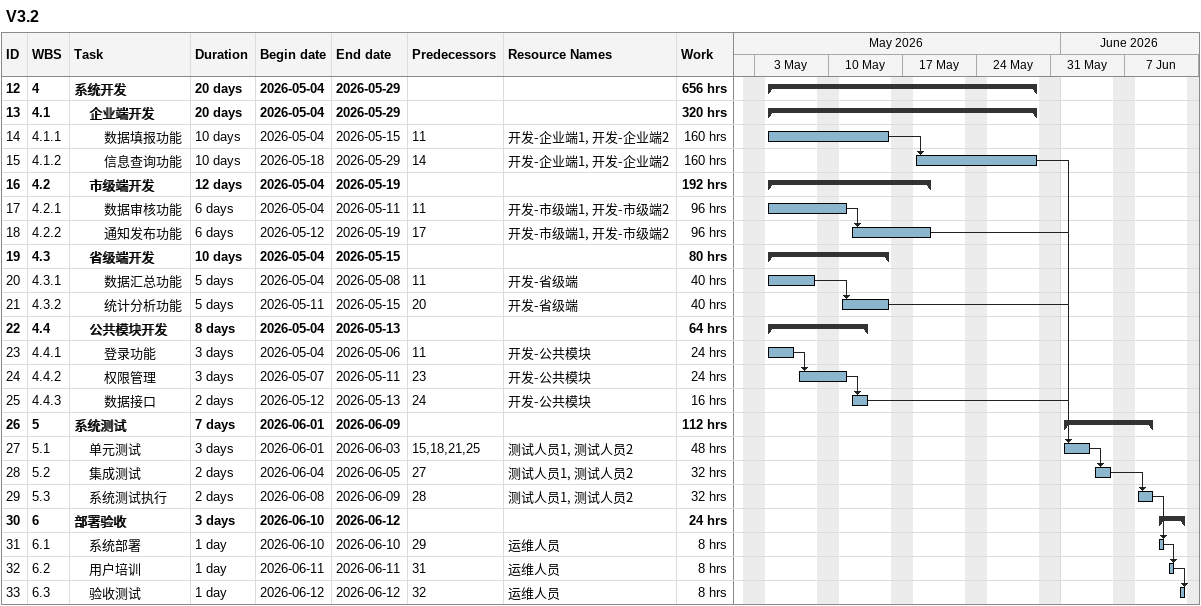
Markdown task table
V3.2

| ID | WBS | Task | Duration | Start | Finish | Predecessors | Resources | Work (h) |
|---|---|---|---|---|---|---|---|---|
| 12 | 4 | **系统开发** | 20d | 2026-05-04 | 2026-05-29 |  |  | 656 |
| 13 | 4.1 | **企业端开发** | 20d | 2026-05-04 | 2026-05-29 |  |  | 320 |
| 14 | 4.1.1 | 数据填报功能 | 10d | 2026-05-04 | 2026-05-15 | 11 | 开发-企业端1, 开发-企业端2 | 160 |
| 15 | 4.1.2 | 信息查询功能 | 10d | 2026-05-18 | 2026-05-29 | 14 | 开发-企业端1, 开发-企业端2 | 160 |
| 16 | 4.2 | **市级端开发** | 12d | 2026-05-04 | 2026-05-19 |  |  | 192 |
| 17 | 4.2.1 | 数据审核功能 | 6d | 2026-05-04 | 2026-05-11 | 11 | 开发-市级端1, 开发-市级端2 | 96 |
| 18 | 4.2.2 | 通知发布功能 | 6d | 2026-05-12 | 2026-05-19 | 17 | 开发-市级端1, 开发-市级端2 | 96 |
| 19 | 4.3 | **省级端开发** | 10d | 2026-05-04 | 2026-05-15 |  |  | 80 |
| 20 | 4.3.1 | 数据汇总功能 | 5d | 2026-05-04 | 2026-05-08 | 11 | 开发-省级端 | 40 |
| 21 | 4.3.2 | 统计分析功能 | 5d | 2026-05-11 | 2026-05-15 | 20 | 开发-省级端 | 40 |
| 22 | 4.4 | **公共模块开发** | 8d | 2026-05-04 | 2026-05-13 |  |  | 64 |
| 23 | 4.4.1 | 登录功能 | 3d | 2026-05-04 | 2026-05-06 | 11 | 开发-公共模块 | 24 |
| 24 | 4.4.2 | 权限管理 | 3d | 2026-05-07 | 2026-05-11 | 23 | 开发-公共模块 | 24 |
| 25 | 4.4.3 | 数据接口 | 2d | 2026-05-12 | 2026-05-13 | 24 | 开发-公共模块 | 16 |
| 26 | 5 | **系统测试** | 7d | 2026-06-01 | 2026-06-09 |  |  | 112 |
| 27 | 5.1 | 单元测试 | 3d | 2026-06-01 | 2026-06-03 | 15, 18, 21, 25 | 测试人员1, 测试人员2 | 48 |
| 28 | 5.2 | 集成测试 | 2d | 2026-06-04 | 2026-06-05 | 27 | 测试人员1, 测试人员2 | 32 |
| 29 | 5.3 | 系统测试执行 | 2d | 2026-06-08 | 2026-06-09 | 28 | 测试人员1, 测试人员2 | 32 |
| 30 | 6 | **部署验收** | 3d | 2026-06-10 | 2026-06-12 |  |  | 24 |
| 31 | 6.1 | 系统部署 | 1d | 2026-06-10 | 2026-06-10 | 29 | 运维人员 | 8 |
| 32 | 6.2 | 用户培训 | 1d | 2026-06-11 | 2026-06-11 | 31 | 运维人员 | 8 |
| 33 | 6.3 | 验收测试 | 1d | 2026-06-12 | 2026-06-12 | 32 | 运维人员 | 8 |
